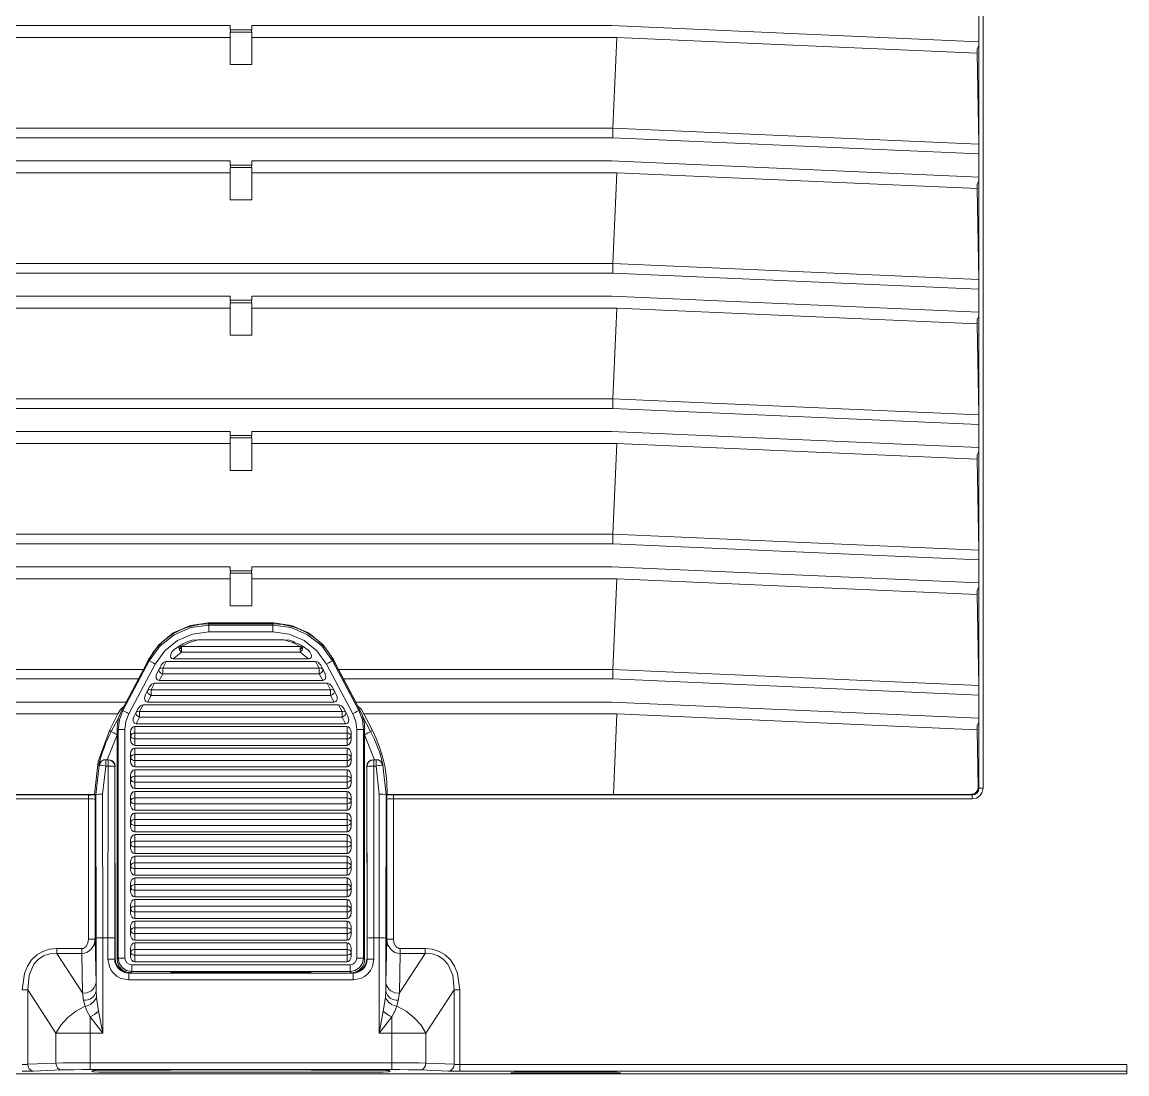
# Model space of a CAD drawing. Header units: millimetres. Extents: x -6000 to 26000, y -6000 to 26000.
# Drawn here: x 115.86 to 127.23, y -2171.75 to -2160.93 of the extents above; entities that cross this region are included whole.
import ezdxf

# ---------------------------------------------------------------- set-up
doc = ezdxf.new("R2010")
doc.units = ezdxf.units.MM
doc.header["$MEASUREMENT"] = 0
doc.layers.add('Чертеж и Рисунок_Ном._пера__7', color=7, linetype='Continuous', lineweight=15)
doc.layers.add('Чертеж и Рисунок_Ном._пера__8', color=7, linetype='Continuous', lineweight=15, true_color=0xa80f02)

msp = doc.modelspace()

# ---------------------------------------------------------------- linework, layer by layer
at = {"layer": 'Чертеж и Рисунок_Ном._пера__7', "color": 7, "linetype": 'Continuous', "lineweight": 15}
for p, q in [((125.705, -2153.756), (125.705, -2168.807)), ((125.747, -2153.756), (125.747, -2168.807)), ((125.703, -2161.129), (125.703, -2160.891)), ((114.297, -2160.964), (118, -2160.964)), ((118, -2161.006), (118, -2160.964)), ((118, -2161.006), (118.222, -2161.006)), ((118.006, -2161.03), (118, -2161.006)), ((118, -2161.365), (118, -2161.03)), ((118, -2161.03), (118.006, -2161.03)), ((118.006, -2161.03), (118.216, -2161.03)), ((118.222, -2161.006), (118.216, -2161.03)), ((118.216, -2161.03), (118.222, -2161.03)), ((118.222, -2160.964), (121.925, -2160.964)), ((118.222, -2160.964), (118.222, -2161.006)), ((118.222, -2161.03), (118.222, -2161.365)), ((121.925, -2160.964), (125.703, -2161.129)), ((114.242, -2161.086), (118, -2161.086)), ((118.222, -2161.086), (121.98, -2161.086)), ((121.98, -2161.086), (121.939, -2162.02)), ((125.686, -2161.248), (121.98, -2161.086)), ((125.702, -2161.129), (125.702, -2161.173)), ((125.703, -2161.129), (125.703, -2161.171)), ((125.703, -2161.171), (125.686, -2161.204)), ((125.686, -2161.248), (125.686, -2161.204)), ((125.686, -2161.248), (125.703, -2162.184)), ((118, -2161.365), (118.222, -2161.365)), ((114.283, -2162.02), (121.939, -2162.02)), ((121.939, -2162.02), (125.703, -2162.184)), ((121.937, -2162.118), (114.285, -2162.118)), ((121.937, -2162.118), (125.703, -2162.283)), ((125.703, -2162.521), (125.703, -2162.283)), ((114.297, -2162.356), (118, -2162.356)), ((118, -2162.398), (118, -2162.356)), ((118.222, -2162.356), (121.925, -2162.356)), ((118.222, -2162.356), (118.222, -2162.398)), ((121.925, -2162.356), (125.703, -2162.521)), ((114.242, -2162.478), (118, -2162.478)), ((118, -2162.398), (118.222, -2162.398)), ((118.006, -2162.422), (118, -2162.398)), ((118, -2162.757), (118, -2162.422)), ((118, -2162.422), (118.006, -2162.422)), ((118.006, -2162.422), (118.216, -2162.422)), ((118.222, -2162.398), (118.216, -2162.422)), ((118.216, -2162.422), (118.222, -2162.422)), ((118.222, -2162.422), (118.222, -2162.757)), ((118.222, -2162.478), (121.98, -2162.478)), ((121.98, -2162.478), (121.939, -2163.412)), ((125.686, -2162.64), (121.98, -2162.478)), ((125.703, -2162.563), (125.686, -2162.596)), ((125.686, -2162.64), (125.686, -2162.596)), ((125.702, -2162.521), (125.702, -2162.565)), ((125.703, -2162.521), (125.703, -2162.563)), ((125.686, -2162.64), (125.703, -2163.576)), ((118, -2162.757), (118.222, -2162.757)), ((114.283, -2163.412), (121.939, -2163.412)), ((121.939, -2163.412), (125.703, -2163.576)), ((121.937, -2163.51), (114.285, -2163.51)), ((121.937, -2163.51), (125.703, -2163.674)), ((114.297, -2163.748), (118, -2163.748)), ((118, -2163.789), (118, -2163.748)), ((118.222, -2163.748), (121.925, -2163.748)), ((118.222, -2163.748), (118.222, -2163.789)), ((121.925, -2163.748), (125.703, -2163.913)), ((125.703, -2163.913), (125.703, -2163.674)), ((114.242, -2163.87), (118, -2163.87)), ((118, -2163.789), (118.222, -2163.789)), ((118.006, -2163.814), (118, -2163.789)), ((118, -2163.814), (118.006, -2163.814)), ((118, -2164.148), (118, -2163.814)), ((118.006, -2163.814), (118.216, -2163.814)), ((118.222, -2163.789), (118.216, -2163.814)), ((118.216, -2163.814), (118.222, -2163.814)), ((118.222, -2163.814), (118.222, -2164.148)), ((118.222, -2163.87), (121.98, -2163.87)), ((121.98, -2163.87), (121.939, -2164.803)), ((125.686, -2164.032), (121.98, -2163.87)), ((125.703, -2163.954), (125.686, -2163.988)), ((125.686, -2164.032), (125.686, -2163.988)), ((125.702, -2163.913), (125.702, -2163.957)), ((125.703, -2163.913), (125.703, -2163.954)), ((125.686, -2164.032), (125.703, -2164.968)), ((118, -2164.148), (118.222, -2164.148)), ((114.283, -2164.803), (121.939, -2164.803)), ((121.939, -2164.803), (125.703, -2164.968)), ((121.937, -2164.902), (114.285, -2164.902)), ((121.937, -2164.902), (125.703, -2165.066)), ((125.703, -2165.304), (125.703, -2165.066)), ((114.297, -2165.139), (118, -2165.139)), ((118, -2165.181), (118, -2165.139)), ((118, -2165.181), (118.222, -2165.181)), ((118.006, -2165.205), (118, -2165.181)), ((118, -2165.205), (118.006, -2165.205)), ((118, -2165.54), (118, -2165.205)), ((118.006, -2165.205), (118.216, -2165.205)), ((118.222, -2165.181), (118.216, -2165.205)), ((118.216, -2165.205), (118.222, -2165.205)), ((118.222, -2165.139), (121.925, -2165.139)), ((118.222, -2165.139), (118.222, -2165.181)), ((118.222, -2165.205), (118.222, -2165.54)), ((121.925, -2165.139), (125.703, -2165.304)), ((114.242, -2165.262), (118, -2165.262)), ((118.222, -2165.262), (121.98, -2165.262)), ((121.98, -2165.262), (121.939, -2166.195)), ((125.686, -2165.423), (121.98, -2165.262)), ((125.703, -2165.346), (125.686, -2165.379)), ((125.702, -2165.304), (125.702, -2165.349)), ((125.703, -2165.304), (125.703, -2165.346)), ((125.686, -2165.423), (125.686, -2165.379)), ((125.686, -2165.423), (125.703, -2166.359)), ((118, -2165.54), (118.222, -2165.54)), ((114.283, -2166.195), (121.939, -2166.195)), ((121.939, -2166.195), (125.703, -2166.359)), ((121.937, -2166.294), (114.285, -2166.294)), ((121.937, -2166.294), (125.703, -2166.458)), ((125.703, -2166.696), (125.703, -2166.458)), ((114.297, -2166.531), (118, -2166.531)), ((118, -2166.573), (118, -2166.531)), ((118, -2166.573), (118.222, -2166.573)), ((118.006, -2166.597), (118, -2166.573)), ((118, -2166.597), (118.006, -2166.597)), ((118, -2166.932), (118, -2166.597)), ((118.006, -2166.597), (118.216, -2166.597)), ((118.222, -2166.573), (118.216, -2166.597)), ((118.216, -2166.597), (118.222, -2166.597)), ((118.222, -2166.531), (121.925, -2166.531)), ((118.222, -2166.531), (118.222, -2166.573)), ((118.222, -2166.597), (118.222, -2166.932)), ((121.925, -2166.531), (125.703, -2166.696)), ((114.242, -2166.653), (118, -2166.653)), ((118.222, -2166.653), (121.98, -2166.653)), ((121.98, -2166.653), (121.939, -2167.587)), ((125.686, -2166.815), (121.98, -2166.653)), ((125.702, -2166.696), (125.702, -2166.74)), ((125.703, -2166.696), (125.703, -2166.738)), ((125.703, -2166.738), (125.686, -2166.771)), ((125.686, -2166.815), (125.686, -2166.771)), ((125.686, -2166.815), (125.703, -2167.751)), ((118, -2166.932), (118.222, -2166.932)), ((117.775, -2167.119), (117.782, -2167.131)), ((117.775, -2167.119), (118.446, -2167.119)), ((117.776, -2167.109), (118.446, -2167.109)), ((117.782, -2167.131), (118.439, -2167.131)), ((118.446, -2167.119), (118.439, -2167.131)), ((117.668, -2167.282), (118.553, -2167.282)), ((117.782, -2167.2), (118.439, -2167.2)), ((117.422, -2167.386), (117.479, -2167.344)), ((117.475, -2167.374), (117.487, -2167.363)), ((117.501, -2167.35), (118.72, -2167.35)), ((118.717, -2167.329), (118.646, -2167.302)), ((118.703, -2167.324), (118.742, -2167.344)), ((118.746, -2167.374), (118.734, -2167.363)), ((118.8, -2167.386), (118.742, -2167.344)), ((116.886, -2168.006), (117.162, -2167.488)), ((116.897, -2168.009), (117.168, -2167.499)), ((117.108, -2167.587), (117.16, -2167.486)), ((117.162, -2167.488), (117.168, -2167.499)), ((117.342, -2167.505), (117.306, -2167.573)), ((117.342, -2167.505), (118.879, -2167.505)), ((117.415, -2167.477), (117.501, -2167.409)), ((118.806, -2167.477), (117.415, -2167.477)), ((118.72, -2167.409), (117.501, -2167.409)), ((118.72, -2167.409), (118.806, -2167.477)), ((118.879, -2167.505), (118.916, -2167.573)), ((119.06, -2167.488), (119.053, -2167.499)), ((119.053, -2167.499), (119.324, -2168.009)), ((119.06, -2167.488), (119.335, -2168.006)), ((119.063, -2167.486), (119.114, -2167.587)), ((114.283, -2167.587), (117.108, -2167.587)), ((116.958, -2168.042), (117.23, -2167.532)), ((117.269, -2167.583), (117.248, -2167.621)), ((117.289, -2167.544), (117.269, -2167.583)), ((117.306, -2167.573), (118.916, -2167.573)), ((117.306, -2167.632), (117.306, -2167.573)), ((118.916, -2167.632), (118.916, -2167.573)), ((118.932, -2167.544), (118.952, -2167.583)), ((118.973, -2167.621), (118.952, -2167.583)), ((118.992, -2167.532), (119.263, -2168.042)), ((119.114, -2167.587), (121.939, -2167.587)), ((121.939, -2167.587), (125.703, -2167.751)), ((117.057, -2167.685), (114.285, -2167.685)), ((117.057, -2167.685), (116.93, -2167.923)), ((117.223, -2167.728), (117.187, -2167.795)), ((117.223, -2167.728), (118.998, -2167.728)), ((117.27, -2167.7), (117.306, -2167.632)), ((118.952, -2167.7), (117.27, -2167.7)), ((118.916, -2167.632), (117.306, -2167.632)), ((118.952, -2167.7), (118.916, -2167.632)), ((118.998, -2167.728), (119.034, -2167.795)), ((119.292, -2167.923), (119.166, -2167.685)), ((119.166, -2167.685), (121.937, -2167.685)), ((121.937, -2167.685), (125.703, -2167.85)), ((117.15, -2167.805), (117.13, -2167.844)), ((117.171, -2167.767), (117.15, -2167.805)), ((117.187, -2167.795), (119.034, -2167.795)), ((117.187, -2167.854), (117.187, -2167.795)), ((119.034, -2167.854), (119.034, -2167.795)), ((119.05, -2167.767), (119.071, -2167.805)), ((119.091, -2167.844), (119.071, -2167.805)), ((125.703, -2168.088), (125.703, -2167.85)), ((114.297, -2167.923), (116.93, -2167.923)), ((116.908, -2167.965), (116.871, -2167.999)), ((116.908, -2167.965), (116.93, -2167.923)), ((117.069, -2168.018), (117.105, -2167.95)), ((117.105, -2167.95), (119.116, -2167.95)), ((117.151, -2167.922), (117.187, -2167.854)), ((119.07, -2167.922), (117.151, -2167.922)), ((119.034, -2167.854), (117.187, -2167.854)), ((119.07, -2167.922), (119.034, -2167.854)), ((119.116, -2167.95), (119.152, -2168.018)), ((119.292, -2167.923), (119.314, -2167.965)), ((119.292, -2167.923), (121.925, -2167.923)), ((119.352, -2167.999), (119.314, -2167.965)), ((121.925, -2167.923), (125.703, -2168.088)), ((116.846, -2168.045), (114.242, -2168.045)), ((116.759, -2168.216), (116.846, -2168.045)), ((116.846, -2168.045), (116.871, -2167.999)), ((116.886, -2168.006), (116.897, -2168.009)), ((117.012, -2168.066), (117.032, -2168.028)), ((117.052, -2167.99), (117.032, -2168.028)), ((117.033, -2168.145), (117.069, -2168.077)), ((117.069, -2168.077), (117.069, -2168.018)), ((117.069, -2168.018), (119.152, -2168.018)), ((119.152, -2168.077), (117.069, -2168.077)), ((119.152, -2168.077), (119.152, -2168.018)), ((119.188, -2168.145), (119.152, -2168.077)), ((119.169, -2167.99), (119.189, -2168.028)), ((119.21, -2168.066), (119.189, -2168.028)), ((119.335, -2168.006), (119.324, -2168.009)), ((119.352, -2167.999), (119.376, -2168.045)), ((119.376, -2168.045), (119.464, -2168.216)), ((121.98, -2168.045), (119.376, -2168.045)), ((121.98, -2168.045), (121.944, -2168.873)), ((125.686, -2168.207), (121.98, -2168.045)), ((117.018, -2168.173), (119.203, -2168.173)), ((117.018, -2168.241), (117.018, -2168.173)), ((119.188, -2168.145), (117.033, -2168.145)), ((119.203, -2168.173), (119.203, -2168.241)), ((125.703, -2168.13), (125.686, -2168.163)), ((125.686, -2168.207), (125.686, -2168.163)), ((125.702, -2168.088), (125.702, -2168.132)), ((125.703, -2168.088), (125.703, -2168.13)), ((116.735, -2168.515), (116.838, -2168.258)), ((116.777, -2168.226), (116.759, -2168.216)), ((116.837, -2168.202), (116.848, -2168.205)), ((116.837, -2170.567), (116.837, -2168.202)), ((116.848, -2170.556), (116.848, -2168.205)), ((116.918, -2170.556), (116.918, -2168.205)), ((116.976, -2168.232), (116.976, -2168.27)), ((116.976, -2168.309), (116.976, -2168.27)), ((117.018, -2168.241), (119.203, -2168.241)), ((117.018, -2168.3), (117.018, -2168.241)), ((119.203, -2168.3), (117.018, -2168.3)), ((117.018, -2168.368), (117.018, -2168.3)), ((119.203, -2168.3), (119.203, -2168.241)), ((119.203, -2168.368), (119.203, -2168.3)), ((119.245, -2168.232), (119.245, -2168.27)), ((119.245, -2168.309), (119.245, -2168.27)), ((119.303, -2168.205), (119.303, -2170.556)), ((119.384, -2168.202), (119.373, -2168.205)), ((119.373, -2168.205), (119.373, -2170.556)), ((119.384, -2168.202), (119.384, -2170.567)), ((119.384, -2168.258), (119.487, -2168.515)), ((119.464, -2168.216), (119.445, -2168.226)), ((125.686, -2168.207), (125.697, -2168.799)), ((119.203, -2168.368), (117.018, -2168.368)), ((117.018, -2168.396), (119.203, -2168.396)), ((117.018, -2168.396), (117.018, -2168.463)), ((119.203, -2168.396), (119.203, -2168.463)), ((116.72, -2168.517), (116.718, -2168.515)), ((116.718, -2168.515), (116.735, -2168.515)), ((116.72, -2168.517), (116.745, -2168.517)), ((116.735, -2168.515), (116.747, -2168.515)), ((116.745, -2168.517), (116.747, -2168.515)), ((116.976, -2168.455), (116.976, -2168.493)), ((116.976, -2168.493), (116.976, -2168.531)), ((117.018, -2168.523), (117.018, -2168.463)), ((117.018, -2168.463), (119.203, -2168.463)), ((119.203, -2168.523), (117.018, -2168.523)), ((117.018, -2168.59), (117.018, -2168.523)), ((119.203, -2168.523), (119.203, -2168.463)), ((119.203, -2168.59), (119.203, -2168.523)), ((119.245, -2168.455), (119.245, -2168.493)), ((119.245, -2168.531), (119.245, -2168.493)), ((119.475, -2168.515), (119.477, -2168.517)), ((119.477, -2168.517), (119.487, -2168.515)), ((119.502, -2168.517), (119.477, -2168.517)), ((119.487, -2168.515), (119.504, -2168.515)), ((119.504, -2168.515), (119.502, -2168.517)), ((116.619, -2168.876), (116.652, -2168.571)), ((116.652, -2168.571), (116.649, -2168.568)), ((116.688, -2168.87), (116.72, -2168.581)), ((116.745, -2168.581), (116.72, -2168.581)), ((116.742, -2170.348), (116.745, -2168.581)), ((116.812, -2170.351), (116.815, -2168.587)), ((116.817, -2168.584), (116.815, -2168.587)), ((116.815, -2168.587), (116.817, -2170.566)), ((119.203, -2168.59), (117.018, -2168.59)), ((117.018, -2168.618), (119.203, -2168.618)), ((117.018, -2168.618), (117.018, -2168.686)), ((119.203, -2168.618), (119.203, -2168.686)), ((119.41, -2170.566), (119.405, -2168.584)), ((119.405, -2168.584), (119.408, -2168.587)), ((119.408, -2168.587), (119.41, -2170.351)), ((119.502, -2168.581), (119.477, -2168.581)), ((119.477, -2168.581), (119.48, -2170.348)), ((119.534, -2168.87), (119.502, -2168.581)), ((119.573, -2168.568), (119.57, -2168.571)), ((119.57, -2168.571), (119.604, -2168.876)), ((116.976, -2168.677), (116.976, -2168.716)), ((116.976, -2168.754), (116.976, -2168.716)), ((117.018, -2168.686), (117.018, -2168.745)), ((117.018, -2168.686), (119.203, -2168.686)), ((119.203, -2168.745), (117.018, -2168.745)), ((117.018, -2168.813), (117.018, -2168.745)), ((119.203, -2168.686), (119.203, -2168.745)), ((119.203, -2168.813), (119.203, -2168.745)), ((119.245, -2168.716), (119.245, -2168.677)), ((119.245, -2168.754), (119.245, -2168.716)), ((116.542, -2168.877), (110.587, -2168.877)), ((116.605, -2168.873), (114.278, -2168.873)), ((116.61, -2168.877), (116.605, -2168.873)), ((116.619, -2168.876), (116.61, -2168.877)), ((116.621, -2170.351), (116.619, -2168.876)), ((116.69, -2170.348), (116.688, -2168.87)), ((119.203, -2168.813), (117.018, -2168.813)), ((117.018, -2168.841), (119.203, -2168.841)), ((117.018, -2168.909), (117.018, -2168.841)), ((119.203, -2168.841), (119.203, -2168.909)), ((119.534, -2168.87), (119.532, -2170.348)), ((119.604, -2168.876), (119.601, -2170.351)), ((119.612, -2168.877), (119.604, -2168.876)), ((119.617, -2168.873), (119.612, -2168.877)), ((121.944, -2168.873), (119.617, -2168.873)), ((125.636, -2168.877), (119.68, -2168.877)), ((125.628, -2168.87), (121.944, -2168.873)), ((125.636, -2168.877), (125.628, -2168.87)), ((125.697, -2168.799), (125.705, -2168.807)), ((116.542, -2168.919), (110.587, -2168.919)), ((116.542, -2170.362), (116.542, -2168.919)), ((116.612, -2168.921), (116.612, -2170.362)), ((116.976, -2168.9), (116.976, -2168.938)), ((116.976, -2168.977), (116.976, -2168.938)), ((117.018, -2168.909), (119.203, -2168.909)), ((117.018, -2168.968), (117.018, -2168.909)), ((119.203, -2168.968), (117.018, -2168.968)), ((117.018, -2169.036), (117.018, -2168.968)), ((119.203, -2168.968), (119.203, -2168.909)), ((119.203, -2169.036), (119.203, -2168.968)), ((119.245, -2168.9), (119.245, -2168.938)), ((119.245, -2168.977), (119.245, -2168.938)), ((119.611, -2170.362), (119.611, -2168.921)), ((119.68, -2168.919), (119.68, -2170.362)), ((125.636, -2168.919), (119.68, -2168.919)), ((119.203, -2169.036), (117.018, -2169.036)), ((117.018, -2169.064), (119.203, -2169.064)), ((117.018, -2169.064), (117.018, -2169.132)), ((119.203, -2169.064), (119.203, -2169.132)), ((116.976, -2169.123), (116.976, -2169.161)), ((116.976, -2169.199), (116.976, -2169.161)), ((117.018, -2169.132), (117.018, -2169.191)), ((117.018, -2169.132), (119.203, -2169.132)), ((119.203, -2169.191), (117.018, -2169.191)), ((117.018, -2169.258), (117.018, -2169.191)), ((119.203, -2169.132), (119.203, -2169.191)), ((119.203, -2169.258), (119.203, -2169.191)), ((119.245, -2169.161), (119.245, -2169.123)), ((119.245, -2169.199), (119.245, -2169.161)), ((119.203, -2169.258), (117.018, -2169.258)), ((117.018, -2169.286), (117.018, -2169.354)), ((117.018, -2169.286), (119.203, -2169.286)), ((119.203, -2169.286), (119.203, -2169.354)), ((116.976, -2169.345), (116.976, -2169.384)), ((116.976, -2169.384), (116.976, -2169.422)), ((117.018, -2169.354), (119.203, -2169.354)), ((117.018, -2169.413), (117.018, -2169.354)), ((119.203, -2169.413), (117.018, -2169.413)), ((117.018, -2169.481), (117.018, -2169.413)), ((119.203, -2169.413), (119.203, -2169.354)), ((119.203, -2169.481), (119.203, -2169.413)), ((119.245, -2169.345), (119.245, -2169.384)), ((119.245, -2169.422), (119.245, -2169.384)), ((119.203, -2169.481), (117.018, -2169.481)), ((117.018, -2169.509), (117.018, -2169.577)), ((117.018, -2169.509), (119.203, -2169.509)), ((119.203, -2169.509), (119.203, -2169.577)), ((116.976, -2169.568), (116.976, -2169.606)), ((116.976, -2169.606), (116.976, -2169.645)), ((117.018, -2169.577), (119.203, -2169.577)), ((117.018, -2169.636), (117.018, -2169.577)), ((119.203, -2169.636), (117.018, -2169.636)), ((117.018, -2169.704), (117.018, -2169.636)), ((119.203, -2169.636), (119.203, -2169.577)), ((119.203, -2169.704), (119.203, -2169.636)), ((119.245, -2169.568), (119.245, -2169.606)), ((119.245, -2169.645), (119.245, -2169.606)), ((119.203, -2169.704), (117.018, -2169.704)), ((117.018, -2169.732), (119.203, -2169.732)), ((117.018, -2169.732), (117.018, -2169.8)), ((119.203, -2169.732), (119.203, -2169.8)), ((116.976, -2169.791), (116.976, -2169.829)), ((116.976, -2169.867), (116.976, -2169.829)), ((117.018, -2169.8), (117.018, -2169.859)), ((117.018, -2169.8), (119.203, -2169.8)), ((119.203, -2169.859), (117.018, -2169.859)), ((117.018, -2169.927), (117.018, -2169.859)), ((119.203, -2169.8), (119.203, -2169.859)), ((119.203, -2169.859), (119.203, -2169.927)), ((119.245, -2169.791), (119.245, -2169.829)), ((119.245, -2169.867), (119.245, -2169.829)), ((116.976, -2170.013), (116.976, -2170.052)), ((119.203, -2169.927), (117.018, -2169.927)), ((117.018, -2170.022), (117.018, -2169.954)), ((117.018, -2169.954), (119.203, -2169.954)), ((119.203, -2169.954), (119.203, -2170.022)), ((119.245, -2170.013), (119.245, -2170.052)), ((116.976, -2170.09), (116.976, -2170.052)), ((117.018, -2170.022), (119.203, -2170.022)), ((117.018, -2170.081), (117.018, -2170.022)), ((119.203, -2170.081), (117.018, -2170.081)), ((117.018, -2170.149), (117.018, -2170.081)), ((119.203, -2170.081), (119.203, -2170.022)), ((119.203, -2170.149), (119.203, -2170.081)), ((119.245, -2170.09), (119.245, -2170.052)), ((116.976, -2170.236), (116.976, -2170.274)), ((119.203, -2170.149), (117.018, -2170.149)), ((117.018, -2170.177), (119.203, -2170.177)), ((117.018, -2170.177), (117.018, -2170.245)), ((119.203, -2170.177), (119.203, -2170.245)), ((119.245, -2170.236), (119.245, -2170.274)), ((116.621, -2170.896), (116.621, -2170.351)), ((116.69, -2171.329), (116.69, -2170.348)), ((116.742, -2170.348), (116.69, -2170.348)), ((116.742, -2170.566), (116.742, -2170.348)), ((116.812, -2170.566), (116.812, -2170.351)), ((116.976, -2170.313), (116.976, -2170.274)), ((117.018, -2170.245), (117.018, -2170.304)), ((117.018, -2170.245), (119.203, -2170.245)), ((119.203, -2170.304), (117.018, -2170.304)), ((117.018, -2170.372), (117.018, -2170.304)), ((119.203, -2170.245), (119.203, -2170.304)), ((119.203, -2170.304), (119.203, -2170.372)), ((119.245, -2170.313), (119.245, -2170.274)), ((119.41, -2170.351), (119.41, -2170.566)), ((119.532, -2170.348), (119.48, -2170.348)), ((119.48, -2170.348), (119.48, -2170.566)), ((119.532, -2170.348), (119.532, -2171.329)), ((119.601, -2170.351), (119.601, -2170.896)), ((116.216, -2170.459), (116.473, -2170.459)), ((116.612, -2170.362), (116.62, -2170.816)), ((116.976, -2170.459), (116.976, -2170.497)), ((119.203, -2170.372), (117.018, -2170.372)), ((117.018, -2170.4), (119.203, -2170.4)), ((117.018, -2170.4), (117.018, -2170.468)), ((117.018, -2170.468), (117.018, -2170.527)), ((117.018, -2170.468), (119.203, -2170.468)), ((119.203, -2170.4), (119.203, -2170.468)), ((119.203, -2170.468), (119.203, -2170.527)), ((119.245, -2170.459), (119.245, -2170.497)), ((119.603, -2170.816), (119.611, -2170.362)), ((119.749, -2170.459), (120.006, -2170.459)), ((116.216, -2170.508), (116.48, -2170.915)), ((116.473, -2170.508), (116.216, -2170.508)), ((116.48, -2170.915), (116.473, -2170.508)), ((116.742, -2170.566), (116.812, -2170.566)), ((116.812, -2170.566), (116.817, -2170.566)), ((116.837, -2170.567), (116.848, -2170.556)), ((116.976, -2170.536), (116.976, -2170.497)), ((119.203, -2170.527), (117.018, -2170.527)), ((117.018, -2170.595), (117.018, -2170.527)), ((119.203, -2170.527), (119.203, -2170.595)), ((119.245, -2170.536), (119.245, -2170.497)), ((119.384, -2170.567), (119.373, -2170.556)), ((119.405, -2170.566), (119.41, -2170.566)), ((119.48, -2170.566), (119.41, -2170.566)), ((120.006, -2170.508), (119.742, -2170.915)), ((119.749, -2170.508), (119.742, -2170.915)), ((120.006, -2170.508), (119.749, -2170.508)), ((119.234, -2170.625), (116.987, -2170.625)), ((119.234, -2170.695), (116.987, -2170.695)), ((119.203, -2170.595), (117.018, -2170.595)), ((116.956, -2170.705), (116.956, -2170.71)), ((116.956, -2170.705), (116.96, -2170.705)), ((116.956, -2170.78), (116.956, -2170.71)), ((119.266, -2170.71), (116.956, -2170.71)), ((119.266, -2170.78), (116.956, -2170.78)), ((117.387, -2170.706), (117.387, -2170.705)), ((117.387, -2170.705), (118.835, -2170.706)), ((117.779, -2170.706), (117.387, -2170.706)), ((117.779, -2170.706), (118.514, -2170.706)), ((118.835, -2170.706), (118.514, -2170.706)), ((118.835, -2170.706), (118.835, -2170.705)), ((119.262, -2170.705), (119.266, -2170.705)), ((119.266, -2170.71), (119.266, -2170.705)), ((119.266, -2170.78), (119.266, -2170.71)), ((115.918, -2170.883), (116.207, -2171.329)), ((115.918, -2170.883), (115.918, -2171.649)), ((116.492, -2170.991), (116.48, -2170.915)), ((116.62, -2170.816), (116.621, -2170.896)), ((116.624, -2170.96), (116.621, -2170.896)), ((119.598, -2170.96), (119.601, -2170.896)), ((119.601, -2170.896), (119.603, -2170.816)), ((119.742, -2170.915), (119.73, -2170.991)), ((120.305, -2170.883), (120.015, -2171.329)), ((120.305, -2171.649), (120.305, -2170.883)), ((120.363, -2170.883), (120.363, -2171.651)), ((116.492, -2170.991), (116.508, -2171.052)), ((116.624, -2170.96), (116.646, -2171.103)), ((119.576, -2171.103), (119.598, -2170.96)), ((119.714, -2171.052), (119.73, -2170.991)), ((116.646, -2171.103), (116.69, -2171.329)), ((119.532, -2171.329), (119.576, -2171.103)), ((116.558, -2171.16), (116.69, -2171.329)), ((119.532, -2171.329), (119.665, -2171.16)), ((116.207, -2171.637), (116.207, -2171.329)), ((116.558, -2171.633), (116.558, -2171.329)), ((116.69, -2171.329), (116.558, -2171.329)), ((119.665, -2171.329), (119.532, -2171.329)), ((119.665, -2171.329), (119.665, -2171.633)), ((120.015, -2171.329), (120.015, -2171.637)), ((115.918, -2171.649), (116.207, -2171.637)), ((116.266, -2171.707), (115.976, -2171.718)), ((119.665, -2171.633), (116.558, -2171.633)), ((119.665, -2171.703), (116.558, -2171.703)), ((116.576, -2171.723), (116.594, -2171.714)), ((116.844, -2171.708), (117.387, -2171.708)), ((117.387, -2171.707), (118.835, -2171.707)), ((117.387, -2171.707), (117.387, -2171.708)), ((118.835, -2171.708), (118.835, -2171.707)), ((118.835, -2171.708), (119.378, -2171.708)), ((119.628, -2171.714), (119.646, -2171.723)), ((120.246, -2171.718), (119.956, -2171.707)), ((120.015, -2171.637), (120.305, -2171.649)), ((120.363, -2171.651), (120.363, -2171.72)), ((120.363, -2171.651), (127.227, -2171.651)), ((127.227, -2171.651), (127.227, -2171.72)), ((108.995, -2171.747), (127.227, -2171.747)), ((116.592, -2171.721), (116.576, -2171.724)), ((116.576, -2171.724), (116.576, -2171.723)), ((119.396, -2171.73), (116.826, -2171.73)), ((119.646, -2171.723), (119.647, -2171.724)), ((120.363, -2171.72), (127.227, -2171.72)), ((120.922, -2171.724), (121.98, -2171.724)), ((121.98, -2171.736), (120.922, -2171.736)), ((127.227, -2171.747), (127.227, -2171.72))]:
    msp.add_line(p, q, dxfattribs=at)
at = {"layer": 'Чертеж и Рисунок_Ном._пера__7', "color": 7, "linetype": 'Continuous', "lineweight": 15, "flags": 128}
for points in [[(121.939, -2162.02), (121.939, -2162.041), (121.939, -2162.065), (121.938, -2162.091), (121.937, -2162.118)], [(125.703, -2162.283), (125.703, -2162.256), (125.703, -2162.229), (125.703, -2162.205), (125.703, -2162.184)], [(121.939, -2163.412), (121.939, -2163.433), (121.939, -2163.457), (121.938, -2163.483), (121.937, -2163.51)], [(125.703, -2163.674), (125.703, -2163.647), (125.703, -2163.621), (125.703, -2163.597), (125.703, -2163.576)], [(121.939, -2164.803), (121.939, -2164.824), (121.939, -2164.849), (121.938, -2164.875), (121.937, -2164.902)], [(125.703, -2165.066), (125.703, -2165.039), (125.703, -2165.013), (125.703, -2164.989), (125.703, -2164.968)], [(121.939, -2166.195), (121.939, -2166.216), (121.939, -2166.24), (121.938, -2166.266), (121.937, -2166.294)], [(125.703, -2166.458), (125.703, -2166.431), (125.703, -2166.405), (125.703, -2166.381), (125.703, -2166.359)], [(117.16, -2167.486), (117.266, -2167.334), (117.415, -2167.211), (117.592, -2167.134), (117.776, -2167.109)], [(117.168, -2167.499), (117.279, -2167.345), (117.424, -2167.23), (117.594, -2167.156), (117.782, -2167.131)], [(117.782, -2167.131), (117.782, -2167.152), (117.782, -2167.174), (117.782, -2167.2)], [(118.439, -2167.131), (118.439, -2167.152), (118.439, -2167.174), (118.439, -2167.2)], [(118.439, -2167.131), (118.627, -2167.156), (118.797, -2167.23), (118.942, -2167.345), (119.053, -2167.499)], [(118.446, -2167.109), (118.63, -2167.134), (118.807, -2167.211), (118.957, -2167.334), (119.063, -2167.486)], [(117.23, -2167.532), (117.328, -2167.395), (117.459, -2167.29), (117.614, -2167.223), (117.782, -2167.2)], [(117.668, -2167.282), (117.582, -2167.309), (117.501, -2167.35)], [(117.558, -2167.303), (117.61, -2167.287), (117.668, -2167.282)], [(118.439, -2167.2), (118.606, -2167.223), (118.761, -2167.289), (118.893, -2167.395), (118.992, -2167.532)], [(118.553, -2167.282), (118.64, -2167.309), (118.72, -2167.35)], [(118.553, -2167.282), (118.611, -2167.287), (118.663, -2167.303)], [(117.415, -2167.477), (117.4, -2167.474), (117.39, -2167.464), (117.386, -2167.451), (117.388, -2167.434), (117.401, -2167.407), (117.422, -2167.386)], [(117.475, -2167.374), (117.473, -2167.364), (117.475, -2167.349)], [(117.501, -2167.409), (117.493, -2167.402), (117.486, -2167.394), (117.48, -2167.384), (117.475, -2167.374)], [(117.479, -2167.344), (117.489, -2167.343)], [(117.558, -2167.303), (117.517, -2167.322), (117.481, -2167.343)], [(117.489, -2167.343), (117.487, -2167.363)], [(117.487, -2167.363), (117.493, -2167.371), (117.501, -2167.38)], [(117.489, -2167.343), (117.501, -2167.35)], [(117.501, -2167.35), (117.501, -2167.364), (117.501, -2167.38)], [(117.501, -2167.409), (117.501, -2167.396), (117.501, -2167.38)], [(118.72, -2167.35), (118.732, -2167.343)], [(118.72, -2167.35), (118.72, -2167.364), (118.72, -2167.38)], [(118.734, -2167.363), (118.728, -2167.371), (118.72, -2167.38)], [(118.746, -2167.374), (118.741, -2167.384), (118.735, -2167.394), (118.728, -2167.402), (118.72, -2167.409)], [(118.72, -2167.38), (118.72, -2167.396), (118.72, -2167.409)], [(118.732, -2167.343), (118.734, -2167.363)], [(118.732, -2167.343), (118.742, -2167.344)], [(118.742, -2167.344), (118.748, -2167.355), (118.746, -2167.374)], [(118.8, -2167.386), (118.82, -2167.407), (118.834, -2167.434), (118.836, -2167.451), (118.832, -2167.464), (118.821, -2167.474), (118.806, -2167.477)], [(117.168, -2167.499), (117.187, -2167.509), (117.207, -2167.52), (117.23, -2167.532)], [(117.289, -2167.544), (117.3, -2167.528), (117.313, -2167.516), (117.328, -2167.508), (117.342, -2167.505)], [(118.879, -2167.505), (118.894, -2167.508), (118.908, -2167.516), (118.921, -2167.528), (118.932, -2167.544)], [(119.053, -2167.499), (119.034, -2167.509), (119.014, -2167.52), (118.992, -2167.532)], [(117.108, -2167.587), (117.085, -2167.632), (117.057, -2167.685)], [(117.27, -2167.7), (117.252, -2167.694), (117.245, -2167.686), (117.24, -2167.675), (117.238, -2167.662), (117.239, -2167.647), (117.248, -2167.621)], [(117.306, -2167.632), (117.288, -2167.624), (117.274, -2167.611), (117.267, -2167.596), (117.269, -2167.583)], [(117.269, -2167.583), (117.283, -2167.572), (117.294, -2167.571), (117.306, -2167.573)], [(118.916, -2167.573), (118.927, -2167.571), (118.938, -2167.572), (118.952, -2167.583)], [(118.952, -2167.602), (118.947, -2167.612), (118.938, -2167.62), (118.927, -2167.627), (118.916, -2167.632)], [(118.952, -2167.583), (118.952, -2167.602)], [(118.973, -2167.621), (118.982, -2167.647), (118.983, -2167.661), (118.981, -2167.675), (118.977, -2167.686), (118.969, -2167.694), (118.952, -2167.7)], [(119.166, -2167.685), (119.138, -2167.632), (119.114, -2167.587)], [(121.939, -2167.587), (121.939, -2167.608), (121.939, -2167.632), (121.938, -2167.658), (121.937, -2167.685)], [(117.171, -2167.767), (117.182, -2167.751), (117.195, -2167.738), (117.209, -2167.73), (117.223, -2167.728)], [(118.998, -2167.728), (119.012, -2167.73), (119.027, -2167.738), (119.04, -2167.751), (119.05, -2167.767)], [(117.151, -2167.922), (117.133, -2167.917), (117.126, -2167.909), (117.121, -2167.897), (117.12, -2167.885), (117.121, -2167.87), (117.13, -2167.844)], [(117.187, -2167.854), (117.169, -2167.846), (117.155, -2167.834), (117.149, -2167.819), (117.15, -2167.805)], [(117.15, -2167.805), (117.165, -2167.795), (117.175, -2167.794), (117.187, -2167.795)], [(119.034, -2167.795), (119.046, -2167.794), (119.057, -2167.795), (119.071, -2167.805)], [(119.071, -2167.805), (119.073, -2167.819), (119.066, -2167.834), (119.052, -2167.846), (119.034, -2167.854)], [(119.091, -2167.844), (119.1, -2167.87), (119.102, -2167.884), (119.1, -2167.897), (119.095, -2167.908), (119.088, -2167.917), (119.07, -2167.922)], [(125.703, -2167.85), (125.703, -2167.823), (125.703, -2167.796), (125.703, -2167.772), (125.703, -2167.751)], [(117.052, -2167.99), (117.063, -2167.974), (117.076, -2167.961), (117.091, -2167.953), (117.105, -2167.95)], [(119.116, -2167.95), (119.13, -2167.953), (119.145, -2167.961), (119.158, -2167.974), (119.169, -2167.99)], [(116.848, -2168.205), (116.861, -2168.104), (116.897, -2168.009)], [(116.897, -2168.009), (116.916, -2168.019), (116.936, -2168.03), (116.958, -2168.042)], [(116.918, -2168.205), (116.928, -2168.121), (116.958, -2168.042)], [(117.033, -2168.145), (117.015, -2168.139), (117.008, -2168.131), (117.003, -2168.12), (117.001, -2168.107), (117.002, -2168.092), (117.012, -2168.066)], [(117.069, -2168.077), (117.051, -2168.069), (117.037, -2168.056), (117.03, -2168.041), (117.032, -2168.028)], [(117.032, -2168.028), (117.046, -2168.018), (117.057, -2168.016), (117.069, -2168.018)], [(119.152, -2168.018), (119.164, -2168.016), (119.175, -2168.018), (119.189, -2168.028)], [(119.189, -2168.028), (119.191, -2168.041), (119.184, -2168.056), (119.17, -2168.069), (119.152, -2168.077)], [(119.21, -2168.066), (119.219, -2168.092), (119.22, -2168.107), (119.218, -2168.12), (119.214, -2168.131), (119.206, -2168.139), (119.188, -2168.145)], [(119.324, -2168.009), (119.305, -2168.019), (119.286, -2168.03), (119.263, -2168.042)], [(119.263, -2168.042), (119.293, -2168.121), (119.303, -2168.205)], [(119.324, -2168.009), (119.361, -2168.104), (119.373, -2168.205)], [(116.976, -2168.232), (116.979, -2168.209), (116.989, -2168.19), (117.003, -2168.177), (117.018, -2168.173)], [(119.203, -2168.173), (119.219, -2168.177), (119.233, -2168.19), (119.242, -2168.21), (119.245, -2168.232)], [(116.605, -2168.873), (116.642, -2168.535), (116.759, -2168.216)], [(116.838, -2168.258), (116.826, -2168.252), (116.815, -2168.246), (116.804, -2168.24), (116.795, -2168.235), (116.782, -2168.228)], [(116.848, -2168.205), (116.87, -2168.205), (116.892, -2168.205), (116.918, -2168.205)], [(116.976, -2168.27), (116.98, -2168.259), (116.989, -2168.249), (117.002, -2168.243), (117.018, -2168.241)], [(117.018, -2168.3), (117.002, -2168.298), (116.989, -2168.291), (116.98, -2168.282), (116.976, -2168.27)], [(117.018, -2168.368), (117.003, -2168.364), (116.989, -2168.35), (116.979, -2168.33), (116.976, -2168.309)], [(119.245, -2168.309), (119.242, -2168.331), (119.233, -2168.35), (119.219, -2168.364), (119.203, -2168.368)], [(119.373, -2168.205), (119.351, -2168.205), (119.329, -2168.205), (119.303, -2168.205)], [(119.384, -2168.258), (119.396, -2168.252), (119.407, -2168.246), (119.418, -2168.24), (119.427, -2168.235), (119.441, -2168.228)], [(119.617, -2168.873), (119.613, -2168.746), (119.606, -2168.676), (119.59, -2168.578), (119.567, -2168.483), (119.537, -2168.386), (119.502, -2168.297), (119.464, -2168.216)], [(116.976, -2168.455), (116.979, -2168.432), (116.989, -2168.413), (117.003, -2168.4), (117.018, -2168.396)], [(119.203, -2168.396), (119.219, -2168.4), (119.233, -2168.413), (119.242, -2168.433), (119.245, -2168.455)], [(116.649, -2168.568), (116.655, -2168.552), (116.674, -2168.53), (116.696, -2168.518), (116.718, -2168.515)], [(116.652, -2168.571), (116.661, -2168.55), (116.677, -2168.532), (116.697, -2168.521), (116.72, -2168.517)], [(116.72, -2168.581), (116.72, -2168.556), (116.72, -2168.536), (116.72, -2168.522)], [(116.745, -2168.517), (116.772, -2168.522), (116.794, -2168.537), (116.809, -2168.56), (116.815, -2168.587)], [(116.745, -2168.581), (116.745, -2168.556), (116.745, -2168.536), (116.745, -2168.522)], [(116.747, -2168.515), (116.773, -2168.52), (116.785, -2168.526), (116.797, -2168.535), (116.805, -2168.546), (116.812, -2168.559), (116.817, -2168.584)], [(117.018, -2168.59), (117.003, -2168.586), (116.989, -2168.573), (116.979, -2168.553), (116.976, -2168.531)], [(119.245, -2168.531), (119.242, -2168.554), (119.233, -2168.573), (119.219, -2168.586), (119.203, -2168.59)], [(119.405, -2168.584), (119.41, -2168.559), (119.416, -2168.546), (119.426, -2168.535), (119.436, -2168.526), (119.449, -2168.52), (119.475, -2168.515)], [(119.408, -2168.587), (119.413, -2168.56), (119.428, -2168.537), (119.451, -2168.522), (119.477, -2168.517)], [(119.477, -2168.517), (119.477, -2168.536), (119.477, -2168.556), (119.477, -2168.581)], [(119.502, -2168.517), (119.525, -2168.521), (119.546, -2168.532), (119.561, -2168.55), (119.57, -2168.571)], [(119.502, -2168.581), (119.502, -2168.556), (119.502, -2168.536), (119.502, -2168.522)], [(119.504, -2168.515), (119.526, -2168.518), (119.548, -2168.529), (119.562, -2168.544), (119.573, -2168.568)], [(116.72, -2168.581), (116.696, -2168.576), (116.673, -2168.572), (116.658, -2168.57)], [(116.815, -2168.587), (116.794, -2168.582), (116.771, -2168.581), (116.745, -2168.581)], [(116.976, -2168.677), (116.979, -2168.655), (116.989, -2168.636), (117.003, -2168.622), (117.018, -2168.618)], [(119.203, -2168.618), (119.219, -2168.622), (119.233, -2168.636), (119.242, -2168.656), (119.245, -2168.677)], [(119.477, -2168.581), (119.451, -2168.581), (119.428, -2168.582), (119.413, -2168.584)], [(119.57, -2168.571), (119.555, -2168.571), (119.538, -2168.574), (119.526, -2168.576), (119.502, -2168.581)], [(117.018, -2168.813), (117.003, -2168.809), (116.989, -2168.796), (116.979, -2168.776), (116.976, -2168.754)], [(119.203, -2168.686), (119.219, -2168.688), (119.233, -2168.695), (119.242, -2168.704), (119.245, -2168.716)], [(119.245, -2168.716), (119.242, -2168.727), (119.233, -2168.737), (119.219, -2168.743), (119.203, -2168.745)], [(119.245, -2168.754), (119.242, -2168.777), (119.233, -2168.796), (119.219, -2168.809), (119.203, -2168.813)], [(116.542, -2168.919), (116.542, -2168.903), (116.542, -2168.889), (116.542, -2168.877)], [(116.542, -2168.877), (116.578, -2168.877), (116.61, -2168.877)], [(116.976, -2168.9), (116.979, -2168.877), (116.989, -2168.858), (117.003, -2168.845), (117.018, -2168.841)], [(119.203, -2168.841), (119.219, -2168.845), (119.233, -2168.858), (119.242, -2168.878), (119.245, -2168.9)], [(119.68, -2168.877), (119.643, -2168.877), (119.612, -2168.877)], [(119.68, -2168.877), (119.68, -2168.889), (119.68, -2168.903), (119.68, -2168.919)], [(125.628, -2168.87), (125.641, -2168.869), (125.654, -2168.865), (125.666, -2168.858), (125.677, -2168.849), (125.692, -2168.825), (125.697, -2168.799)], [(125.747, -2168.807), (125.738, -2168.85), (125.714, -2168.886), (125.678, -2168.91), (125.636, -2168.919)], [(125.705, -2168.807), (125.7, -2168.834), (125.685, -2168.857), (125.662, -2168.872), (125.636, -2168.877)], [(125.636, -2168.919), (125.636, -2168.903), (125.636, -2168.889), (125.636, -2168.877)], [(125.747, -2168.807), (125.731, -2168.807), (125.718, -2168.807), (125.705, -2168.807)], [(116.61, -2168.877), (116.585, -2168.878), (116.563, -2168.879), (116.541, -2168.88)], [(116.542, -2168.919), (116.563, -2168.919), (116.585, -2168.919), (116.604, -2168.92)], [(116.612, -2168.921), (116.611, -2168.91), (116.611, -2168.892), (116.611, -2168.881)], [(117.018, -2169.036), (117.003, -2169.032), (116.989, -2169.018), (116.979, -2168.998), (116.976, -2168.977)], [(119.245, -2168.977), (119.242, -2168.999), (119.233, -2169.018), (119.219, -2169.032), (119.203, -2169.036)], [(119.612, -2168.877), (119.611, -2168.892), (119.611, -2168.91), (119.611, -2168.921)], [(119.611, -2168.921), (119.627, -2168.919), (119.659, -2168.919), (119.68, -2168.919)], [(116.976, -2169.123), (116.979, -2169.1), (116.989, -2169.081), (117.003, -2169.068), (117.018, -2169.064)], [(119.203, -2169.064), (119.219, -2169.068), (119.233, -2169.081), (119.242, -2169.101), (119.245, -2169.123)], [(117.018, -2169.258), (117.003, -2169.254), (116.989, -2169.241), (116.979, -2169.221), (116.976, -2169.199)], [(119.203, -2169.132), (119.219, -2169.134), (119.233, -2169.14), (119.242, -2169.15), (119.245, -2169.161)], [(119.245, -2169.161), (119.242, -2169.172), (119.233, -2169.182), (119.219, -2169.188), (119.203, -2169.191)], [(119.245, -2169.199), (119.242, -2169.222), (119.233, -2169.241), (119.219, -2169.254), (119.203, -2169.258)], [(116.976, -2169.345), (116.979, -2169.323), (116.989, -2169.304), (117.003, -2169.29), (117.018, -2169.286)], [(119.203, -2169.286), (119.219, -2169.29), (119.233, -2169.304), (119.242, -2169.324), (119.245, -2169.345)], [(116.976, -2169.384), (116.98, -2169.372), (116.989, -2169.363), (117.002, -2169.356), (117.018, -2169.354)], [(117.018, -2169.413), (117.002, -2169.411), (116.989, -2169.405), (116.98, -2169.395), (116.976, -2169.384)], [(117.018, -2169.481), (117.003, -2169.477), (116.989, -2169.464), (116.979, -2169.444), (116.976, -2169.422)], [(119.203, -2169.354), (119.219, -2169.356), (119.233, -2169.363), (119.242, -2169.372), (119.245, -2169.384)], [(119.245, -2169.384), (119.242, -2169.395), (119.233, -2169.405), (119.219, -2169.411), (119.203, -2169.413)], [(119.245, -2169.422), (119.242, -2169.445), (119.233, -2169.464), (119.219, -2169.477), (119.203, -2169.481)], [(116.976, -2169.568), (116.979, -2169.546), (116.989, -2169.526), (117.003, -2169.513), (117.018, -2169.509)], [(119.203, -2169.509), (119.219, -2169.513), (119.233, -2169.526), (119.242, -2169.546), (119.245, -2169.568)], [(117.018, -2169.704), (117.003, -2169.7), (116.989, -2169.687), (116.979, -2169.667), (116.976, -2169.645)], [(119.245, -2169.645), (119.242, -2169.667), (119.233, -2169.687), (119.219, -2169.7), (119.203, -2169.704)], [(116.976, -2169.791), (116.979, -2169.768), (116.989, -2169.749), (117.003, -2169.736), (117.018, -2169.732)], [(119.203, -2169.732), (119.219, -2169.736), (119.233, -2169.749), (119.242, -2169.769), (119.245, -2169.791)], [(116.976, -2169.829), (116.98, -2169.818), (116.989, -2169.808), (117.002, -2169.802), (117.018, -2169.8)], [(117.018, -2169.859), (117.002, -2169.856), (116.989, -2169.85), (116.98, -2169.84), (116.976, -2169.829)], [(117.018, -2169.927), (117.003, -2169.922), (116.989, -2169.909), (116.979, -2169.889), (116.976, -2169.867)], [(119.245, -2169.867), (119.242, -2169.89), (119.233, -2169.909), (119.219, -2169.922), (119.203, -2169.927)], [(116.976, -2170.013), (116.979, -2169.991), (116.989, -2169.972), (117.003, -2169.958), (117.018, -2169.954)], [(119.203, -2169.954), (119.219, -2169.958), (119.233, -2169.972), (119.242, -2169.992), (119.245, -2170.013)], [(116.976, -2170.052), (116.98, -2170.04), (116.989, -2170.031), (117.002, -2170.024), (117.018, -2170.022)], [(117.018, -2170.081), (117.002, -2170.079), (116.989, -2170.073), (116.98, -2170.063), (116.976, -2170.052)], [(117.018, -2170.149), (117.003, -2170.145), (116.989, -2170.132), (116.979, -2170.112), (116.976, -2170.09)], [(119.245, -2170.09), (119.242, -2170.113), (119.233, -2170.132), (119.219, -2170.145), (119.203, -2170.149)], [(116.976, -2170.236), (116.979, -2170.214), (116.989, -2170.194), (117.003, -2170.181), (117.018, -2170.177)], [(119.203, -2170.177), (119.219, -2170.181), (119.233, -2170.194), (119.242, -2170.214), (119.245, -2170.236)], [(116.69, -2170.348), (116.667, -2170.348), (116.647, -2170.348), (116.632, -2170.349), (116.621, -2170.351)], [(116.812, -2170.351), (116.801, -2170.349), (116.786, -2170.348), (116.766, -2170.348), (116.742, -2170.348)], [(117.018, -2170.372), (117.003, -2170.368), (116.989, -2170.355), (116.979, -2170.335), (116.976, -2170.313)], [(119.203, -2170.245), (119.219, -2170.247), (119.233, -2170.254), (119.242, -2170.263), (119.245, -2170.274)], [(119.245, -2170.274), (119.242, -2170.286), (119.233, -2170.295), (119.219, -2170.302), (119.203, -2170.304)], [(119.245, -2170.313), (119.242, -2170.335), (119.233, -2170.355), (119.219, -2170.368), (119.203, -2170.372)], [(119.48, -2170.348), (119.459, -2170.348), (119.437, -2170.348), (119.427, -2170.349), (119.413, -2170.35)], [(119.601, -2170.351), (119.585, -2170.349), (119.575, -2170.348), (119.553, -2170.348), (119.532, -2170.348)], [(115.859, -2170.883), (115.883, -2170.713), (115.914, -2170.638), (115.957, -2170.575), (116.01, -2170.524), (116.074, -2170.487), (116.142, -2170.466), (116.216, -2170.459)], [(116.216, -2170.508), (116.216, -2170.498), (116.216, -2170.486), (116.216, -2170.473), (116.216, -2170.459)], [(116.473, -2170.508), (116.5, -2170.505), (116.526, -2170.497), (116.551, -2170.482), (116.574, -2170.462), (116.602, -2170.415), (116.612, -2170.362)], [(116.473, -2170.459), (116.486, -2170.457), (116.499, -2170.452), (116.511, -2170.443), (116.522, -2170.431), (116.537, -2170.398), (116.542, -2170.362)], [(116.473, -2170.459), (116.473, -2170.473), (116.473, -2170.486), (116.473, -2170.498), (116.473, -2170.508)], [(116.612, -2170.362), (116.591, -2170.362), (116.568, -2170.362), (116.542, -2170.362)], [(116.976, -2170.459), (116.979, -2170.436), (116.989, -2170.417), (117.003, -2170.404), (117.018, -2170.4)], [(119.203, -2170.4), (119.219, -2170.404), (119.233, -2170.417), (119.242, -2170.437), (119.245, -2170.459)], [(119.203, -2170.468), (119.219, -2170.47), (119.233, -2170.476), (119.242, -2170.486), (119.245, -2170.497)], [(119.611, -2170.362), (119.62, -2170.415), (119.649, -2170.462), (119.671, -2170.482), (119.696, -2170.497), (119.722, -2170.505), (119.749, -2170.508)], [(119.68, -2170.362), (119.654, -2170.362), (119.631, -2170.362), (119.616, -2170.362)], [(119.68, -2170.362), (119.685, -2170.398), (119.7, -2170.431), (119.711, -2170.443), (119.724, -2170.452), (119.736, -2170.457), (119.749, -2170.459)], [(119.749, -2170.508), (119.749, -2170.498), (119.749, -2170.486), (119.749, -2170.473), (119.749, -2170.459)], [(120.006, -2170.459), (120.08, -2170.466), (120.149, -2170.487), (120.212, -2170.524), (120.266, -2170.575), (120.308, -2170.638), (120.339, -2170.713), (120.363, -2170.883)], [(120.006, -2170.459), (120.006, -2170.473), (120.006, -2170.486), (120.006, -2170.498), (120.006, -2170.508)], [(115.918, -2170.883), (115.931, -2170.732), (115.981, -2170.618), (116.026, -2170.569), (116.081, -2170.534), (116.145, -2170.513), (116.216, -2170.508)], [(116.956, -2170.78), (116.878, -2170.765), (116.839, -2170.745), (116.805, -2170.717), (116.777, -2170.683), (116.757, -2170.644), (116.742, -2170.566)], [(116.817, -2170.566), (116.828, -2170.619), (116.858, -2170.664), (116.903, -2170.694), (116.956, -2170.705)], [(116.848, -2170.556), (116.87, -2170.556), (116.892, -2170.556), (116.918, -2170.556)], [(116.987, -2170.695), (116.934, -2170.684), (116.889, -2170.654), (116.859, -2170.609), (116.848, -2170.556)], [(116.987, -2170.625), (116.961, -2170.62), (116.938, -2170.605), (116.923, -2170.582), (116.918, -2170.556)], [(117.018, -2170.595), (117.003, -2170.59), (116.989, -2170.577), (116.979, -2170.557), (116.976, -2170.536)], [(119.245, -2170.497), (119.242, -2170.508), (119.233, -2170.518), (119.219, -2170.524), (119.203, -2170.527)], [(119.245, -2170.536), (119.242, -2170.558), (119.233, -2170.577), (119.219, -2170.59), (119.203, -2170.595)], [(119.234, -2170.625), (119.261, -2170.62), (119.283, -2170.605), (119.298, -2170.582), (119.303, -2170.556)], [(119.373, -2170.556), (119.362, -2170.609), (119.332, -2170.654), (119.287, -2170.684), (119.234, -2170.695)], [(119.48, -2170.566), (119.465, -2170.644), (119.445, -2170.683), (119.417, -2170.717), (119.384, -2170.744), (119.345, -2170.765), (119.266, -2170.78)], [(119.266, -2170.705), (119.319, -2170.694), (119.364, -2170.664), (119.395, -2170.619), (119.405, -2170.566)], [(119.373, -2170.556), (119.351, -2170.556), (119.329, -2170.556), (119.303, -2170.556)], [(120.006, -2170.508), (120.078, -2170.513), (120.142, -2170.534), (120.196, -2170.569), (120.241, -2170.618), (120.291, -2170.732), (120.305, -2170.883)], [(116.987, -2170.695), (116.987, -2170.673), (116.987, -2170.651), (116.987, -2170.625)], [(119.234, -2170.625), (119.234, -2170.651), (119.234, -2170.673), (119.234, -2170.688)], [(115.859, -2170.883), (115.876, -2170.883), (115.892, -2170.883), (115.906, -2170.883), (115.918, -2170.883)], [(120.305, -2170.883), (120.316, -2170.883), (120.33, -2170.883), (120.346, -2170.883), (120.363, -2170.883)], [(116.207, -2171.329), (116.257, -2171.246), (116.327, -2171.169), (116.413, -2171.103), (116.508, -2171.052)], [(116.558, -2171.16), (116.529, -2171.104), (116.508, -2171.052)], [(119.714, -2171.052), (119.693, -2171.104), (119.688, -2171.114), (119.68, -2171.131), (119.665, -2171.16)], [(119.714, -2171.052), (119.81, -2171.103), (119.895, -2171.169), (119.965, -2171.246), (120.015, -2171.329)], [(116.558, -2171.16), (116.558, -2171.242), (116.558, -2171.329)], [(119.665, -2171.329), (119.665, -2171.242), (119.665, -2171.16)], [(116.207, -2171.329), (116.274, -2171.329), (116.358, -2171.329), (116.455, -2171.329), (116.558, -2171.329)], [(120.015, -2171.329), (119.948, -2171.329), (119.864, -2171.329), (119.767, -2171.329), (119.665, -2171.329)], [(115.918, -2171.649), (115.906, -2171.65), (115.891, -2171.65), (115.875, -2171.65), (115.859, -2171.651)], [(115.859, -2171.72), (115.893, -2171.72), (115.926, -2171.72), (115.954, -2171.719), (115.976, -2171.718)], [(116.207, -2171.637), (116.279, -2171.635), (116.367, -2171.634), (116.462, -2171.633), (116.558, -2171.633)], [(116.266, -2171.707), (116.244, -2171.701), (116.225, -2171.686), (116.212, -2171.664), (116.207, -2171.637)], [(116.558, -2171.703), (116.473, -2171.703), (116.392, -2171.704), (116.32, -2171.705), (116.266, -2171.707)], [(116.558, -2171.633), (116.558, -2171.659), (116.558, -2171.682), (116.558, -2171.697)], [(116.594, -2171.714), (116.615, -2171.712), (116.672, -2171.71), (116.755, -2171.709), (116.844, -2171.708)], [(119.378, -2171.708), (119.471, -2171.709), (119.55, -2171.71), (119.605, -2171.712), (119.628, -2171.714)], [(120.015, -2171.637), (119.943, -2171.635), (119.855, -2171.634), (119.761, -2171.633), (119.665, -2171.633)], [(119.665, -2171.703), (119.665, -2171.682), (119.665, -2171.659), (119.665, -2171.633)], [(119.956, -2171.707), (119.902, -2171.705), (119.831, -2171.704), (119.749, -2171.703), (119.665, -2171.703)], [(119.956, -2171.707), (119.979, -2171.701), (119.997, -2171.686), (120.01, -2171.664), (120.015, -2171.637)], [(120.363, -2171.72), (120.329, -2171.72), (120.297, -2171.72), (120.268, -2171.719), (120.246, -2171.718)], [(120.363, -2171.651), (120.347, -2171.65), (120.331, -2171.65), (120.317, -2171.65), (120.305, -2171.649)], [(116.576, -2171.723), (116.592, -2171.72)], [(116.826, -2171.73), (116.73, -2171.73), (116.649, -2171.728), (116.595, -2171.726), (116.576, -2171.724)], [(119.647, -2171.724), (119.628, -2171.726), (119.573, -2171.728), (119.492, -2171.73), (119.396, -2171.73)], [(119.646, -2171.723), (119.63, -2171.72)], [(119.647, -2171.724), (119.636, -2171.722)]]:
    msp.add_lwpolyline(points, dxfattribs=at)
at = {"layer": 'Чертеж и Рисунок_Ном._пера__7', "color": 7, "linetype": 'Continuous', "lineweight": 15}
for centre, radius, start, end in [((118, -2168.876), 1.385, 152, 167.1346), ((119.208, -2168.278), 0.0373, 11.4216, 98.0495), ((119.208, -2168.263), 0.0373, 261.9514, 348.5775), ((118.222, -2168.876), 1.385, 12.8654, 28), ((117.013, -2168.5), 0.0373, 81.9496, 168.5793), ((117.013, -2168.486), 0.0373, 191.4218, 278.0503), ((119.208, -2168.5), 0.0373, 11.4207, 98.0504), ((119.208, -2168.486), 0.0373, 261.9497, 348.5782), ((117.013, -2168.723), 0.0373, 81.9497, 168.5782), ((117.013, -2168.708), 0.0373, 191.4216, 278.0495), ((116.672, -2169.082), 0.213, 85.5478, 104.4159), ((119.551, -2169.082), 0.213, 75.584, 94.4522), ((117.013, -2168.946), 0.0373, 81.9514, 168.5775), ((117.013, -2168.931), 0.0373, 191.4225, 278.0486), ((119.208, -2168.946), 0.0373, 11.4225, 98.0486), ((119.208, -2168.931), 0.0373, 261.9514, 348.5775), ((117.013, -2169.168), 0.0373, 81.9505, 168.5784), ((117.013, -2169.154), 0.0373, 191.4218, 278.0503), ((117.013, -2169.614), 0.0373, 81.9514, 168.5775), ((117.013, -2169.599), 0.0373, 191.4216, 278.0495), ((119.208, -2169.614), 0.0373, 11.4225, 98.0486), ((119.208, -2169.599), 0.0373, 261.9505, 348.5784), ((119.208, -2169.836), 0.0373, 11.4221, 98.0489), ((119.208, -2169.822), 0.0373, 261.9514, 348.5775), ((119.208, -2170.059), 0.0373, 11.4243, 98.0467), ((119.208, -2170.044), 0.0373, 261.9496, 348.5793), ((117.013, -2170.282), 0.0373, 81.9496, 168.5793), ((117.013, -2170.267), 0.0373, 191.4243, 278.0467), ((117.013, -2170.505), 0.0373, 81.9496, 168.5793), ((116.956, -2170.566), 0.144, 180, 270), ((117.013, -2170.49), 0.0373, 191.4207, 278.0504), ((119.266, -2170.566), 0.144, 270, 0), ((116.496, -2170.79), 0.126, 262.7744, 347.7625), ((116.502, -2170.869), 0.122, 265.2751, 347.3526), ((119.72, -2170.869), 0.122, 192.6474, 274.7249), ((119.726, -2170.79), 0.126, 192.2375, 277.2256), ((116.48, -2170.898), 0.157, 280.3488, 336.5963), ((119.742, -2170.898), 0.157, 203.4038, 259.6511), ((116.417, -2170.841), 0.349, 293.815, 311.1484), ((119.805, -2170.841), 0.349, 228.8516, 246.185), ((115.983, -2171.653), 0.0658, 176.385, 263.6062), ((120.239, -2171.653), 0.0658, 276.394, 3.6148)]:
    msp.add_arc(centre, radius, start, end, dxfattribs=at)
for centre, major_axis, ratio, start_param, end_param in [((117.776, -2167.816), (0.359, -0.598), 0.998136, 2.603008, 3.680177), ((118.445, -2167.816), (-0.359, -0.598), 0.998136, 2.603008, 3.680177), ((117.255, -2168.202), (-0.406, 0.101), 0.998545, 6.039863, 6.526508), ((118.966, -2168.202), (0.406, 0.101), 0.998545, 6.039863, 6.526508), ((116.977, -2170.567), (-0.0987, -0.0987), 0.997265, 5.501896, 7.064475), ((119.245, -2170.567), (0.0987, -0.0987), 0.997265, 5.620616, 7.064475)]:
    msp.add_ellipse(centre, major_axis=major_axis, ratio=ratio, start_param=start_param, end_param=end_param, dxfattribs=at)
at = {"layer": 'Чертеж и Рисунок_Ном._пера__8', "color": 14, "linetype": 'Continuous', "lineweight": 15, "true_color": 0xa80f02}
for p, q in [((117.776, -2167.109), (117.776, -2167.119)), ((118.446, -2167.109), (118.446, -2167.119)), ((117.162, -2167.488), (117.16, -2167.486)), ((119.063, -2167.486), (119.06, -2167.488)), ((116.777, -2168.226), (116.857, -2168.074)), ((119.362, -2168.069), (119.445, -2168.226)), ((116.977, -2170.705), (116.987, -2170.695)), ((119.234, -2170.695), (119.245, -2170.705)), ((117.614, -2170.706), (117.614, -2170.706)), ((117.642, -2170.706), (117.642, -2170.706)), ((117.642, -2170.706), (117.643, -2170.706)), ((117.671, -2170.706), (117.671, -2170.706)), ((118.55, -2170.706), (118.55, -2170.706)), ((118.578, -2170.706), (118.578, -2170.706)), ((118.58, -2170.706), (118.58, -2170.706)), ((118.607, -2170.706), (118.607, -2170.706)), ((120.922, -2171.736), (120.887, -2171.736)), ((122.016, -2171.736), (121.98, -2171.736))]:
    msp.add_line(p, q, dxfattribs=at)

doc.saveas('drawing.dxf')
